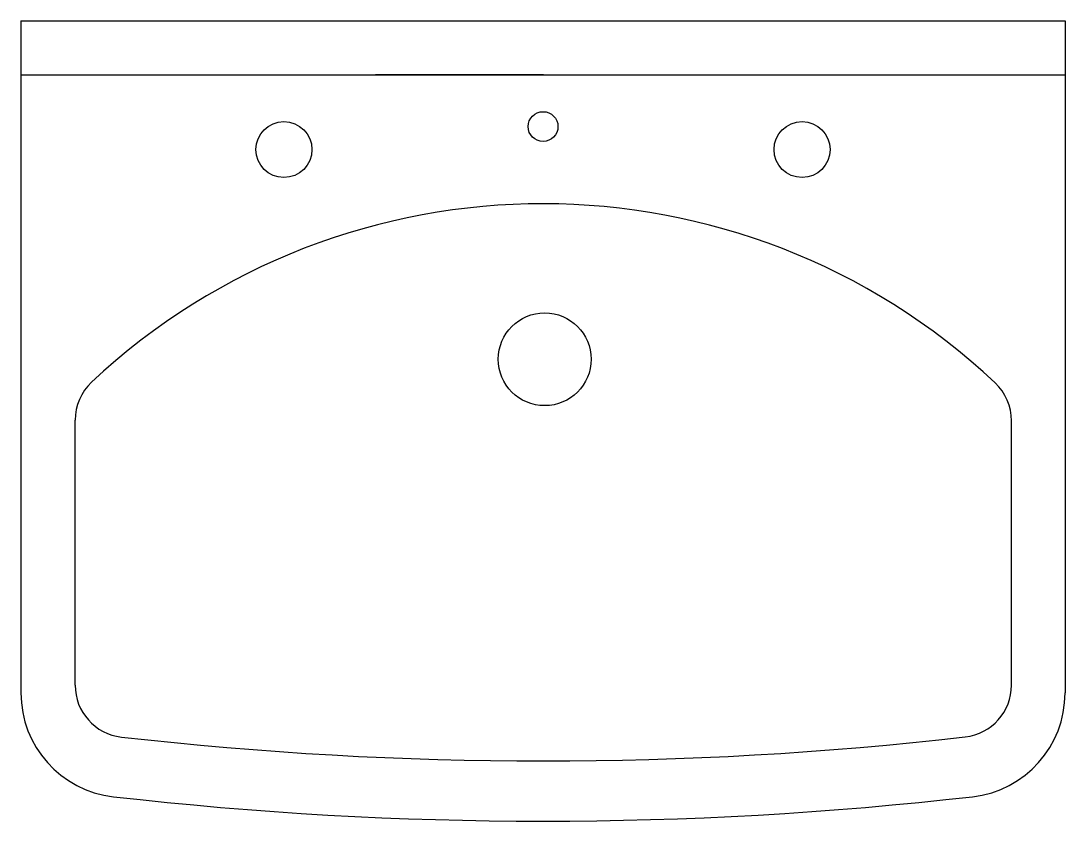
# Model space of a CAD drawing. Extents: x -280 to 280, y -429 to 0.
import ezdxf

# ---------------------------------------------------------------- set-up
doc = ezdxf.new("R2010")
doc.units = 0
doc.header["$LTSCALE"] = 1000
doc.header["$MEASUREMENT"] = 0
doc.layers.get('0').update_dxf_attribs({"linetype": 'CONTINUOUS'})

msp = doc.modelspace()

# ---------------------------------------------------------------- linework, layer by layer
for p, q in [((-280, 0), (280, 0)), ((-280, 0), (-280, -360.66)), ((280, 0), (280, -360.66)), ((-280, -29.04), (280, -29.04)), ((0.19, -29.04), (-89.81, -29.04)), ((-89.81, -29.04), (90.19, -29.04)), ((-250.92, -356.47), (-250.92, -214.29)), ((251.28, -356.43), (251.28, -214.63))]:
    msp.add_line(p, q)
for centre, radius in [((0.04, -56.72), 8), ((-138.92, -69.07), 15), ((138.92, -69.07), 15), ((0.91, -181.55), 24.9)]:
    msp.add_circle(centre, radius)
for centre, radius, start, end in [((0, -452.06), 353.92, 46.7581, 133.1543), ((-222.92, -214.29), 28, 133.1543, 180), ((223.28, -214.63), 28, 0, 46.7581), ((-222.92, -356.47), 28, 180, 263.4984), ((223.28, -356.43), 28, 276.5122, 0), ((-224, -360.66), 56, 180, 263.481), ((224, -360.66), 56, 276.519, 0), ((0, 1599.58), 1996.71, 263.49841, 276.51223), ((0, 1599.58), 2028.99, 263.48098, 276.51902)]:
    msp.add_arc(centre, radius, start, end)

doc.saveas('drawing.dxf')
